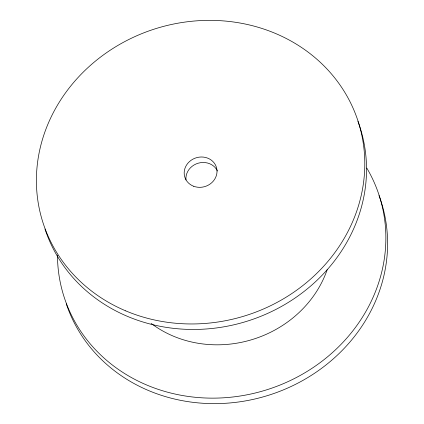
<?xml version="1.0" encoding="UTF-8"?>
<svg xmlns="http://www.w3.org/2000/svg" width="424" height="424" viewBox="0 0 424 424"><rect width="100%" height="100%" fill="white"/><g stroke="black" fill="none" stroke-linecap="round" stroke-linejoin="round"><path stroke-width="0.64" d="M357.946 121.381A165.514 150.372 -17.5 0 1 252.02 319.595A165.514 150.372 -17.5 0 1 44.992 229.034M185.982 179.94A16.552 15.036 -17.5 0 1 198.294 163.171A16.552 15.036 -17.5 0 1 217.448 170.978M379.024 195.554A165.514 150.372 -17.5 0 1 273.438 393.652A165.514 150.372 -17.5 0 1 66.276 303.828M366.818 168.084A165.514 150.372 -17.5 0 1 261.47 391.368A165.514 150.372 -17.5 0 1 57.473 255.158M327.174 269.733A110.341 100.244 -17.5 0 1 151.13 323.401M125.705 310.861A165.514 150.372 -17.5 0 0 364.592 156.244A165.514 150.372 -17.5 0 0 111.491 49.385A165.514 150.372 -17.5 0 0 125.705 310.861M193.779 186.3A16.552 15.036 -17.5 0 0 216.94 169.886A16.552 15.036 -17.5 0 0 191.065 160.309A16.552 15.036 -17.5 0 0 193.779 186.3"/></g></svg>
